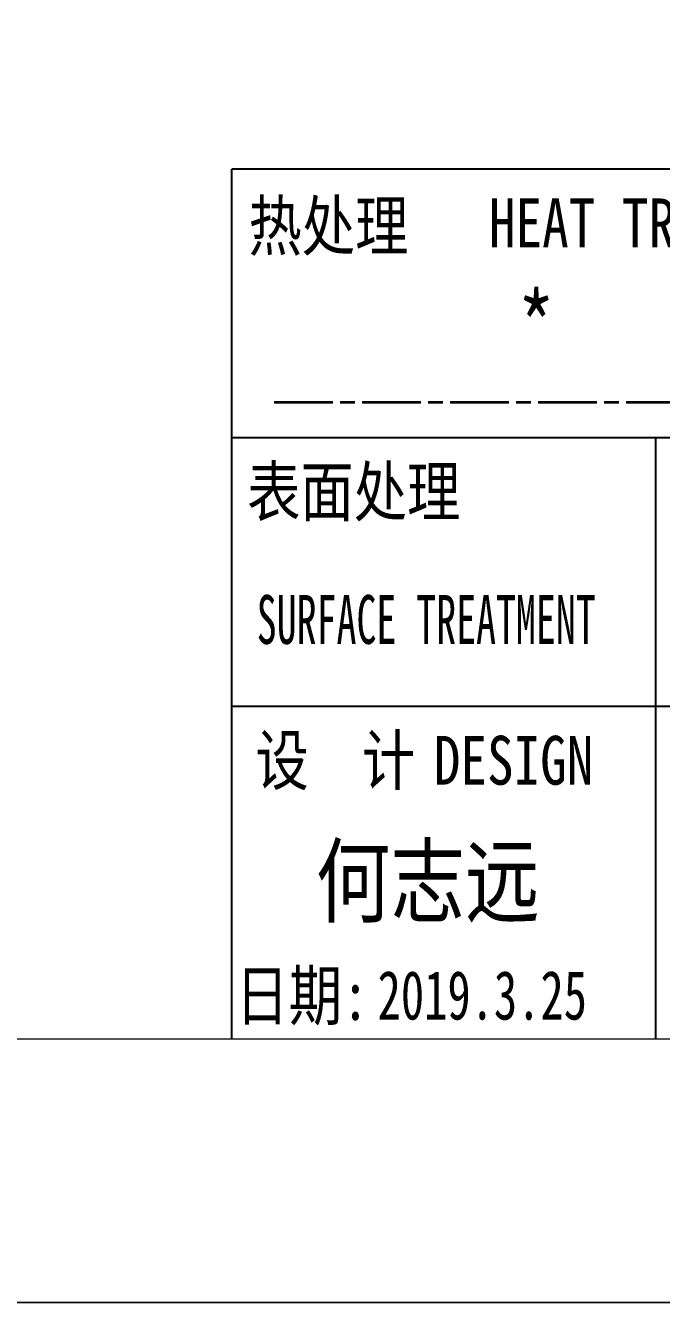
# Model space of a CAD drawing. Header units: millimetres. Extents: x 1333 to 106363, y -60675 to -5704.
# Drawn here: x 11946.5 to 11979, y -60521.2 to -60455.8 of the extents above; entities that cross this region are included whole.
import ezdxf
from ezdxf.enums import TextEntityAlignment as Align

# ---------------------------------------------------------------- set-up
doc = ezdxf.new("R2010")
doc.units = ezdxf.units.MM
doc.header["$LTSCALE"] = 0.5
doc.linetypes.add('AM_ISO08W050x2', pattern=[9, 6, -0.75, 1.5, -0.75])
for name, color, linetype, lineweight in [('图框', 7, 'Continuous', 18), ('热处理', 7, 'Continuous', 20), ('粗点划线', 6, 'AM_ISO08W050x2', 35)]:
    doc.layers.add(name, color=color, linetype=linetype, lineweight=lineweight)
doc.layers.add('图框文字', color=7, linetype='Continuous')
doc.layers.add('打印', color=7, linetype='Continuous', lineweight=15, plot=False)
doc.layers.add('打印-禁用', color=7, linetype='Continuous', lineweight=15, plot=False)
doc.styles.add('国标', font='simfang.ttf', dxfattribs={"width": 0.8})

# ---------------------------------------------------------------- blocks, each defined once
blk = doc.blocks.new('GZDEH零件A3图框V01版')
at = {"layer": '图框', "linetype": 'Continuous'}
blk.add_line((2882.49, -1832.961), (3272.49, -1832.961), dxfattribs=at)
at = {"layer": '图框文字', "color": 7}
blk.add_line((3272.49, -1788.461), (3092.49, -1788.461), dxfattribs=at)
at = {"layer": '图框文字', "color": 9}
for p, q in [((3272.49, -1788.461), (3092.49, -1788.461)), ((3181.99, -1802.211), (3092.49, -1802.211)), ((3114.17, -1802.211), (3114.17, -1815.961)), ((3181.99, -1815.961), (3092.49, -1815.961)), ((3114.17, -1815.961), (3114.17, -1832.961)), ((3114.17, -1815.961), (3114.17, -1832.961))]:
    blk.add_line(p, q, dxfattribs=at)
at = {"layer": '图框文字', "color": 9, "linetype": 'Continuous'}
blk.add_line((3092.49, -1832.961), (3092.49, -1788.461), dxfattribs=at)
at = {"layer": '打印-禁用', "linetype": 'Continuous'}
blk.add_line((2857.49, -1846.461), (3277.49, -1846.461), dxfattribs=at)
at = {"layer": '图框文字', "color": 9, "style": '国标'}
for s, width, p in [('热处理', 0.8, (3093.349, -1792.606)), ('表面处理', 0.8, (3093.275, -1806.208)), ('SURFACE TREATMENT', 0.6, (3093.768, -1812.752)), (' DESIGN', 0.8, (3101.469, -1819.96))]:
    blk.add_text(s, height=2.5, dxfattribs=dict(at, width=width)).set_placement(p)
at = {"layer": '图框文字', "color": 9, "style": '国标', "width": 0.8}
for s, p in [('HEAT TREAT', (3112.454, -1792.456)), ('设  计', (3097.793, -1819.96)), ('日期:', (3096.088, -1831.999))]:
    blk.add_text(s, height=2.5, dxfattribs=at).set_placement(p, align=Align.CENTER)
blk = doc.blocks.new('DEH A3')
at = {"layer": '图框'}
blk.add_blockref('GZDEH零件A3图框V01版', (-2857.49, 1846.461), dxfattribs=at)

msp = doc.modelspace()

# ---------------------------------------------------------------- linework, layer by layer
at = {"layer": '打印'}
msp.add_lwpolyline([(11722.04, -60224.184), (12142.04, -60224.184), (12142.04, -60521.184), (11722.04, -60521.184)], close=True, dxfattribs=at)
at = {"layer": '粗点划线', "linetype": 'AM_ISO08W050x2'}
msp.add_line((11959.215, -60475.112), (11987.076, -60475.112), dxfattribs=at)

# ---------------------------------------------------------------- block references
at = {"layer": '图框'}
msp.add_blockref('DEH A3', (11722.04, -60521.184), dxfattribs=at)

# ---------------------------------------------------------------- texts
at = {"layer": '图框文字', "color": 3, "style": '国标'}
for s, height, width, p in [('何志远', 3.5, 0.8, (11961.338, -60501.367)), ('2019.3.25', 2.5, 0.7, (11964.503, -60506.704))]:
    msp.add_text(s, height=height, dxfattribs=dict(at, width=width)).set_placement(p)
at = {"layer": '热处理', "color": 3, "style": '国标', "width": 0.8}
msp.add_text('*', height=3.5, dxfattribs=at).set_placement((11972.62, -60472.988), align=Align.CENTER)

doc.saveas('drawing.dxf')
